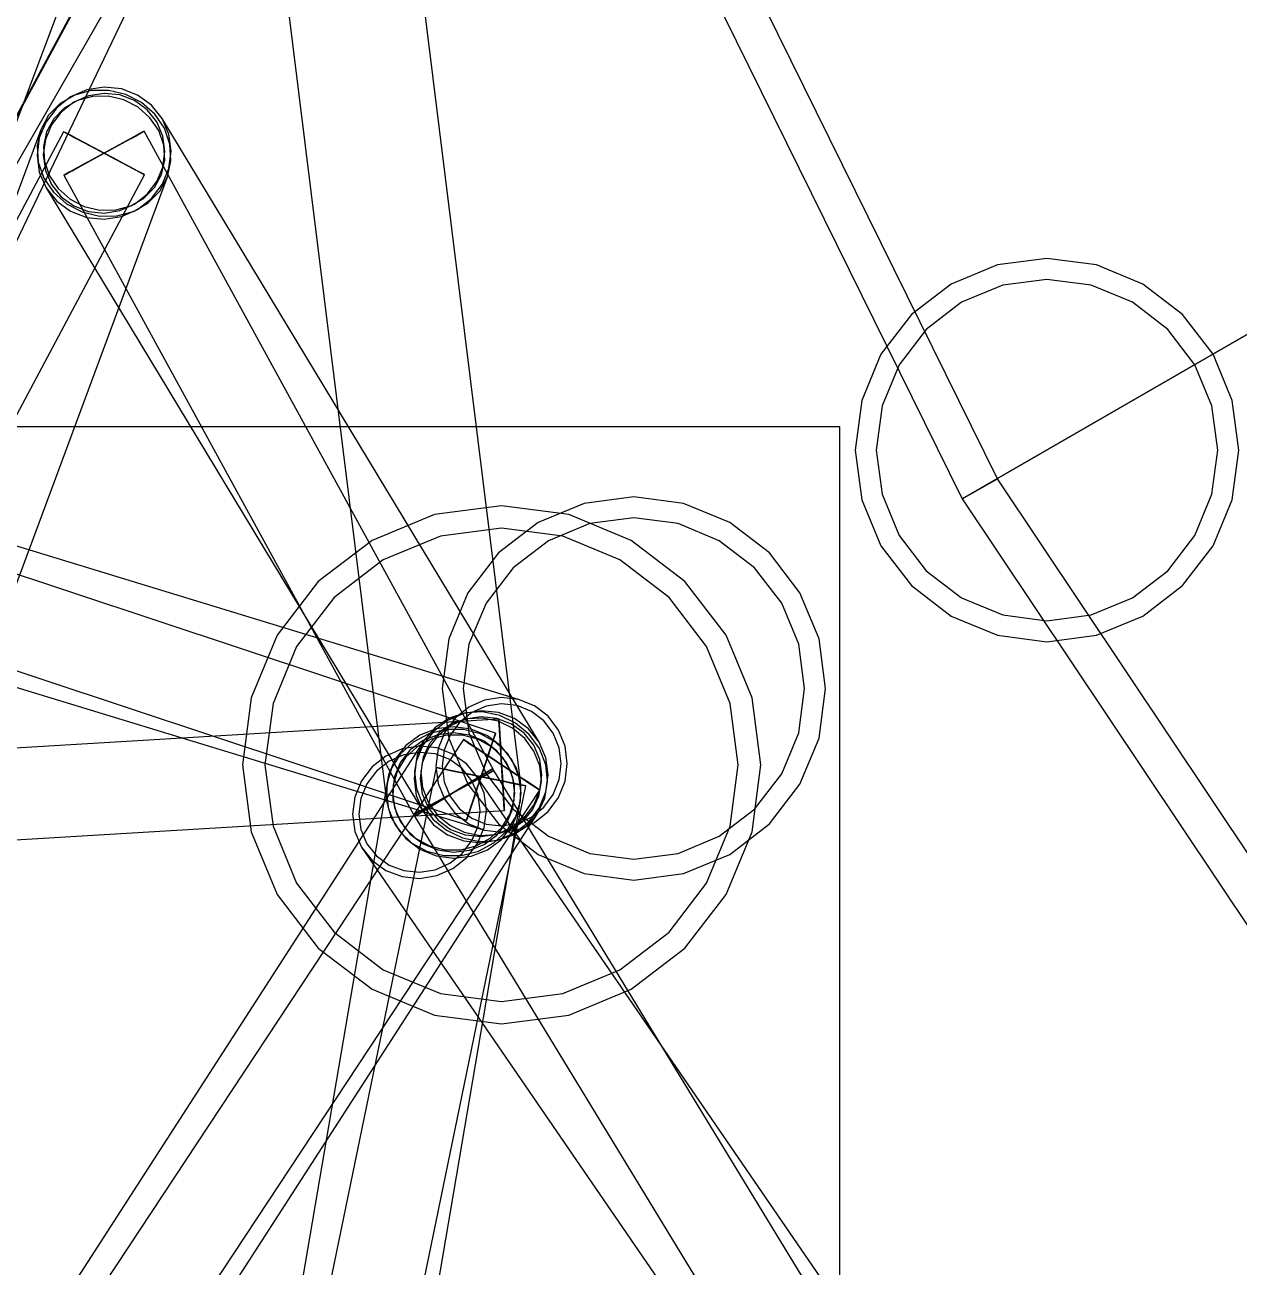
# Model space of a CAD drawing. Header units: millimetres. Extents: x -52000 to 54854, y -52000 to 53750.
# Drawn here: x -29187 to -23800, y -17859 to -12346 of the extents above; entities that cross this region are included whole.
import ezdxf

# ---------------------------------------------------------------- set-up
doc = ezdxf.new("R2010")
doc.units = ezdxf.units.MM
for name, color, linetype, lineweight in [('D-STR-BASE', 7, 'Continuous', 25), ('D-STR-DECK', 7, 'Continuous', 25), ('D-STR-STRC', 7, 'Continuous', 25)]:
    doc.layers.add(name, color=color, linetype=linetype, lineweight=lineweight)

msp = doc.modelspace()

# ---------------------------------------------------------------- linework, layer by layer
at = {"layer": 'D-STR-BASE'}
msp.add_lwpolyline([(-35500, -21129.9), (-25571.8, -21129.9), (-25571.8, -14129.9), (-35500, -14129.9)], close=True, dxfattribs=at)
at = {"layer": 'D-STR-DECK'}
for points in [[(-5543.3, -2296.1), (-26700.1, -11059.6), (-25028.1, -14450), (-5196.2, -3000)], [(-5196.2, -3000), (-25028.1, -14450), (-22927.9, -17593.2), (-4760.1, -3652.6)], [(-26533.8, -10990.7), (-26700.1, -11059.6), (-25028.1, -14450), (-24872.2, -14360)], [(-24872.2, -14360), (-25028.1, -14450), (-22927.9, -17593.2), (-22785.1, -17483.6)]]:
    msp.add_lwpolyline(points, close=True, dxfattribs=at)
at = {"layer": 'D-STR-STRC'}
for points in [[(-27406.2, -7233.4), (-31381.7, -14618.9), (-31417.2, -14721.3), (-31419.8, -14833.2), (-31389.3, -14946.9), (-31327.8, -15054.6), (-31239.5, -15149), (-31130.4, -15223.8), (-31007.9, -15273.7), (-30880.4, -15295.4), (-30756.7, -15287.4), (-30645, -15250.2), (-30553, -15186.5), (-30487.1, -15100.5), (-26511.6, -7715)], [(-27636.2, -8814.3), (-29925.8, -13593.8), (-29944.2, -13652.2), (-29945.7, -13714.1), (-29930.2, -13775.3), (-29898.9, -13831.6), (-29853.7, -13879.1), (-29797.9, -13914.7), (-29735.2, -13935.9), (-29669.8, -13941.3), (-29606.3, -13930.5), (-29548.9, -13904.2), (-29501.6, -13864.2), (-29467.6, -13813.3), (-27178, -9033.8)], [(-28503.4, -9263.2), (-31382.4, -14618.9), (-31422.4, -14729.9), (-31429.2, -14849.8), (-31402.4, -14970.3), (-31343.7, -15083.3), (-31257.1, -15181), (-31148.5, -15256.8), (-31025.5, -15305.5), (-30896.2, -15323.8), (-30769.6, -15310.5), (-30654.2, -15266.4), (-30558, -15194.6), (-30487.5, -15099.9), (-27608.5, -9744.2)], [(-28138.8, -11309.2), (-27582.4, -15789.8), (-27563.2, -15861), (-27525.1, -15924.8), (-27470.6, -15976.9), (-27403.4, -16013.8), (-27328.1, -16032.8), (-27249.9, -16032.8), (-27174, -16013.7), (-27105.7, -15976.8), (-27049.6, -15924.7), (-27009.4, -15860.8), (-26988.1, -15789.6), (-26986.9, -15715.8), (-27543.3, -11235.3)], [(-29446.9, -11312.6), (-31342.5, -14611.7), (-31392.7, -14727.5), (-31409.8, -14853.4), (-31392.7, -14980.7), (-31342.5, -15100.7), (-31262.8, -15205.4), (-31158.8, -15287.5), (-31037.7, -15341.4), (-30907.8, -15363.5), (-30777.9, -15352.3), (-30656.8, -15308.6), (-30552.9, -15235.2), (-30473.1, -15137.3), (-28577.4, -11838.1)], [(-29319.1, -11874), (-29967.3, -13598.2), (-29962.2, -13604.1), (-29944.4, -13614.4), (-29915.2, -13628.6), (-29876.6, -13645.5), (-29831.2, -13664.1), (-29782.2, -13683), (-29732.8, -13701.1), (-29686.4, -13717), (-29646.2, -13729.7), (-29614.9, -13738.3), (-29594.7, -13742.2), (-29586.9, -13741.2), (-28938.7, -12017)], [(-30316.3, -17769.9), (-28554, -13019.8), (-28538.6, -12948.8), (-28543.4, -12875.5), (-28568, -12804.9), (-28610.9, -12741.9), (-28669.1, -12690.7), (-28738.6, -12654.8), (-28814.7, -12636.6), (-28892.2, -12637.5), (-28965.8, -12657.3), (-29030.5, -12694.7), (-29081.9, -12747.2), (-29116.6, -12811.1), (-30878.8, -17561.2)], [(-30246.2, -14973.9), (-27147.2, -15920.3), (-27071.8, -15929.1), (-26996.4, -15917.5), (-26926.2, -15886.3), (-26865.9, -15837.6), (-26819.6, -15774.8), (-26790.5, -15702.1), (-26780.6, -15624.5), (-26790.5, -15547.2), (-26819.6, -15475.6), (-26865.9, -15414.5), (-26926.2, -15368.1), (-26996.4, -15339.6), (-30095.5, -14393.2)], [(-29283.8, -19524.6), (-26910.9, -15845.2), (-26879.8, -15778.1), (-26868, -15704.4), (-26876.3, -15629.3), (-26904.1, -15557.8), (-26949.6, -15494.8), (-27009.6, -15444.6), (-27080.1, -15410.7), (-27156.2, -15395.2), (-27232.8, -15399.4), (-27304.7, -15422.8), (-27366.9, -15464), (-27415.2, -15520), (-29788, -19199.4)], [(-27512.2, -18865.2), (-26995.1, -15831), (-26984.9, -15755.6), (-26995.1, -15680.1), (-27025.1, -15609.5), (-27072.7, -15548.7), (-27134.8, -15501.7), (-27207.1, -15471.9), (-27284.7, -15461.3), (-27362.2, -15470.5), (-27434.5, -15498.9), (-27496.6, -15544.6), (-27544.3, -15604.6), (-27574.2, -15674.6), (-28091.3, -18708.7)], [(-25345.6, -18360), (-27179.4, -15686.1), (-27226.6, -15626.8), (-27288.1, -15582), (-27359.7, -15554.8), (-27436.6, -15547.2), (-27513.4, -15559.5), (-27585.1, -15590.9), (-27646.6, -15639.4), (-27693.8, -15701.6), (-27723.4, -15773.2), (-27733.5, -15849.4), (-27723.4, -15925.1), (-27693.8, -15994.9), (-25859.9, -18668.8)]]:
    msp.add_lwpolyline(points, dxfattribs=at)
for points in [[(-29132.8, -12923.8), (-29122.6, -12999.4), (-29092.9, -13069.2), (-27420.7, -15836.3), (-27373.4, -15895.7), (-27311.8, -15940.5), (-27240, -15967.7), (-27163.1, -15975.5), (-27086.1, -15963.3), (-27014.3, -15932.1), (-26952.7, -15883.8), (-26905.4, -15821.8), (-26875.7, -15750.3), (-26865.6, -15674.2), (-26875.7, -15598.7), (-26905.4, -15528.9), (-28577.7, -12761.7), (-28624.9, -12702.4), (-28686.6, -12657.6), (-28758.3, -12630.3), (-28835.3, -12622.5), (-28912.3, -12634.7), (-28984, -12666), (-29045.6, -12714.3), (-29092.9, -12776.3), (-29122.6, -12847.7)], [(-28835.3, -12622.5), (-28912.3, -12634.7), (-28984, -12666), (-29045.6, -12714.3), (-29092.9, -12776.3), (-29122.6, -12847.7), (-29132.8, -12923.8), (-29122.6, -12999.4), (-29092.9, -13069.2), (-29045.6, -13128.5), (-28984, -13173.3), (-28912.3, -13200.5), (-28835.3, -13208.3), (-28758.3, -13196.2), (-28686.6, -13164.9), (-28624.9, -13116.6), (-28577.7, -13054.6), (-28548, -12983.1), (-28537.8, -12907), (-28548, -12831.5), (-28577.7, -12761.7), (-28624.9, -12702.4), (-28686.6, -12657.6), (-28758.3, -12630.3)], [(-29116.6, -12811.1), (-29132, -12882.1), (-29127.2, -12955.4), (-29102.6, -13026), (-29059.7, -13089), (-29001.5, -13140.2), (-28932, -13176.1), (-28855.9, -13194.2), (-28778.4, -13193.4), (-28704.8, -13173.5), (-28640.1, -13136.1), (-28588.6, -13083.7), (-28554, -13019.8), (-28538.6, -12948.8), (-28543.4, -12875.5), (-28568, -12804.9), (-28610.9, -12741.9), (-28669.1, -12690.7), (-28738.6, -12654.8), (-28814.7, -12636.6), (-28892.2, -12637.5), (-28965.8, -12657.3), (-29030.5, -12694.7), (-29081.9, -12747.2)], [(-28835.3, -12649.9), (-28905.1, -12660.9), (-28970.1, -12689.3), (-29026, -12733), (-29068.9, -12789.2), (-29095.8, -12854.1), (-29105, -12923.1), (-29095.8, -12991.5), (-29068.9, -13054.8), (-29026, -13108.6), (-28970.1, -13149.2), (-28905.1, -13173.9), (-28835.3, -13181), (-28765.5, -13170), (-28700.4, -13141.6), (-28644.6, -13097.8), (-28601.7, -13041.6), (-28574.8, -12976.8), (-28565.6, -12907.8), (-28574.8, -12839.3), (-28601.7, -12776.1), (-28644.6, -12722.3), (-28700.4, -12681.6), (-28765.5, -12656.9)], [(-29090.3, -12820.8), (-29104.3, -12885.2), (-29100, -12951.7), (-29077.6, -13015.7), (-29038.7, -13072.8), (-28986, -13119.2), (-28923, -13151.8), (-28854, -13168.2), (-28783.7, -13167.4), (-28717, -13149.5), (-28658.3, -13115.5), (-28611.7, -13068), (-28580.3, -13010), (-28566.3, -12945.7), (-28570.6, -12879.2), (-28593, -12815.2), (-28631.9, -12758.1), (-28684.6, -12711.6), (-28747.6, -12679.1), (-28816.6, -12662.7), (-28886.9, -12663.5), (-28953.6, -12681.4), (-29012.3, -12715.3), (-29058.9, -12762.9)], [(-31880.8, -18207.4), (-31522, -18398.2), (-28655.9, -13010.9), (-29014.7, -12820)], [(-29014.7, -12820), (-29008.6, -12823.3), (-28990.7, -12832.8), (-28962.1, -12848), (-28925, -12867.7), (-28881.7, -12890.7), (-28835.3, -12915.4), (-28788.9, -12940.1), (-28745.6, -12963.2), (-28708.4, -12982.9), (-28679.9, -12998.1), (-28662, -13007.6), (-28655.9, -13010.9), (-28662, -13007.6), (-28679.9, -12998.1), (-28708.4, -12982.9), (-28745.6, -12963.2), (-28788.9, -12940.1), (-28835.3, -12915.4), (-28881.7, -12890.7), (-28925, -12867.7), (-28962.1, -12848), (-28990.7, -12832.8), (-29008.6, -12823.3)], [(-29013.6, -13012.9), (-27463, -15850.3), (-27106.3, -15655.4), (-28657, -12818)], [(-28657, -12818), (-28663.1, -12821.3), (-28680.9, -12831), (-28709.2, -12846.5), (-28746.1, -12866.7), (-28789.1, -12890.2), (-28835.3, -12915.4), (-28881.4, -12940.7), (-28924.4, -12964.2), (-28961.4, -12984.3), (-28989.7, -12999.8), (-29007.5, -13009.6), (-29013.6, -13012.9), (-29007.5, -13009.6), (-28989.7, -12999.8), (-28961.4, -12984.3), (-28924.4, -12964.2), (-28881.4, -12940.7), (-28835.3, -12915.4), (-28789.1, -12890.2), (-28746.1, -12866.7), (-28709.2, -12846.5), (-28680.9, -12831), (-28663.1, -12821.3)], [(-29000.6, -12827.5), (-28994.9, -12830.5), (-28978.4, -12839.3), (-28952.2, -12853.3), (-28917.9, -12871.5), (-28878.1, -12892.7), (-28835.3, -12915.4), (-28792.5, -12938.2), (-28752.7, -12959.4), (-28718.4, -12977.6), (-28692.2, -12991.6), (-28675.7, -13000.4), (-28670, -13003.4), (-28675.7, -13000.4), (-28692.2, -12991.6), (-28718.4, -12977.6), (-28752.7, -12959.4), (-28792.5, -12938.2), (-28835.3, -12915.4), (-28878.1, -12892.7), (-28917.9, -12871.5), (-28952.2, -12853.3), (-28978.4, -12839.3), (-28994.9, -12830.5)], [(-28671, -12825.7), (-28676.6, -12828.7), (-28693, -12837.7), (-28719.1, -12852), (-28753.2, -12870.6), (-28792.8, -12892.2), (-28835.3, -12915.4), (-28877.8, -12938.7), (-28917.4, -12960.3), (-28951.4, -12978.9), (-28977.6, -12993.2), (-28994, -13002.2), (-28999.6, -13005.2), (-28994, -13002.2), (-28977.6, -12993.2), (-28951.4, -12978.9), (-28917.4, -12960.3), (-28877.8, -12938.7), (-28835.3, -12915.4), (-28792.8, -12892.2), (-28753.2, -12870.6), (-28719.1, -12852), (-28693, -12837.7), (-28676.6, -12828.7)], [(-23802, -14233.1), (-23831, -14013), (-23915.9, -13807.9), (-24051.1, -13631.7), (-24227.2, -13496.6), (-24432.3, -13411.6), (-24652.5, -13382.6), (-24872.6, -13411.6), (-25077.7, -13496.6), (-25253.8, -13631.7), (-25389, -13807.9), (-25474, -14013), (-25502.9, -14233.1), (-25474, -14453.2), (-25389, -14658.3), (-25253.8, -14834.5), (-25077.7, -14969.6), (-24872.6, -15054.6), (-24652.5, -15083.6), (-24432.3, -15054.6), (-24227.2, -14969.6), (-24051.1, -14834.5), (-23915.9, -14658.3), (-23831, -14453.2)], [(-23802, -14233.1), (-23831, -14013), (-23915.9, -13807.9), (-24051.1, -13631.7), (-24227.2, -13496.6), (-24432.3, -13411.6), (-24652.5, -13382.6), (-24872.6, -13411.6), (-25077.7, -13496.6), (-25253.8, -13631.7), (-25389, -13807.9), (-25474, -14013), (-25502.9, -14233.1), (-25474, -14453.2), (-25389, -14658.3), (-25253.8, -14834.5), (-25077.7, -14969.6), (-24872.6, -15054.6), (-24652.5, -15083.6), (-24432.3, -15054.6), (-24227.2, -14969.6), (-24051.1, -14834.5), (-23915.9, -14658.3), (-23831, -14453.2)], [(-23895, -14233.1), (-23920.8, -14037), (-23996.4, -13854.4), (-24116.8, -13697.5), (-24273.7, -13577.1), (-24456.4, -13501.4), (-24652.5, -13475.6), (-24848.5, -13501.4), (-25031.2, -13577.1), (-25188.1, -13697.5), (-25308.5, -13854.4), (-25384.2, -14037), (-25410, -14233.1), (-25384.2, -14429.2), (-25308.5, -14611.9), (-25188.1, -14768.8), (-25031.2, -14889.1), (-24848.5, -14964.8), (-24652.5, -14990.6), (-24456.4, -14964.8), (-24273.7, -14889.1), (-24116.8, -14768.8), (-23996.4, -14611.9), (-23920.8, -14429.2)], [(-23895, -14233.1), (-23920.8, -14037), (-23996.4, -13854.4), (-24116.8, -13697.5), (-24273.7, -13577.1), (-24456.4, -13501.4), (-24652.5, -13475.6), (-24848.5, -13501.4), (-25031.2, -13577.1), (-25188.1, -13697.5), (-25308.5, -13854.4), (-25384.2, -14037), (-25410, -14233.1), (-25384.2, -14429.2), (-25308.5, -14611.9), (-25188.1, -14768.8), (-25031.2, -14889.1), (-24848.5, -14964.8), (-24652.5, -14990.6), (-24456.4, -14964.8), (-24273.7, -14889.1), (-24116.8, -14768.8), (-23996.4, -14611.9), (-23920.8, -14429.2)], [(-25634.6, -15291.2), (-25663.6, -15071), (-25748.5, -14865.9), (-25883.7, -14689.8), (-26059.8, -14554.6), (-26264.9, -14469.7), (-26485.1, -14440.7), (-26705.2, -14469.7), (-26910.3, -14554.6), (-27086.4, -14689.8), (-27221.6, -14865.9), (-27306.6, -15071), (-27335.5, -15291.2), (-27306.6, -15511.3), (-27221.6, -15716.4), (-27086.4, -15892.5), (-26910.3, -16027.7), (-26705.2, -16112.7), (-26485.1, -16141.6), (-26264.9, -16112.7), (-26059.8, -16027.7), (-25883.7, -15892.5), (-25748.5, -15716.4), (-25663.6, -15511.3)], [(-25634.6, -15291.2), (-25663.6, -15071), (-25748.5, -14865.9), (-25883.7, -14689.8), (-26059.8, -14554.6), (-26264.9, -14469.7), (-26485.1, -14440.7), (-26705.2, -14469.7), (-26910.3, -14554.6), (-27086.4, -14689.8), (-27221.6, -14865.9), (-27306.6, -15071), (-27335.5, -15291.2), (-27306.6, -15511.3), (-27221.6, -15716.4), (-27086.4, -15892.5), (-26910.3, -16027.7), (-26705.2, -16112.7), (-26485.1, -16141.6), (-26264.9, -16112.7), (-26059.8, -16027.7), (-25883.7, -15892.5), (-25748.5, -15716.4), (-25663.6, -15511.3)], [(-30234.9, -14876.4), (-27227.1, -15875.4), (-27099, -15489.8), (-30106.8, -14490.7)], [(-25921.8, -15629.9), (-25961, -15332.3), (-26075.9, -15054.9), (-26258.6, -14816.7), (-26496.8, -14634), (-26774.2, -14519.1), (-27071.8, -14479.9), (-27369.4, -14519.1), (-27646.8, -14634), (-27885, -14816.7), (-28067.7, -15054.9), (-28182.6, -15332.3), (-28221.8, -15629.9), (-28182.6, -15927.6), (-28067.7, -16204.9), (-27885, -16443.1), (-27646.8, -16625.8), (-27369.4, -16740.7), (-27071.8, -16779.9), (-26774.2, -16740.7), (-26496.8, -16625.8), (-26258.6, -16443.1), (-26075.9, -16204.9), (-25961, -15927.6)], [(-25727.6, -15291.2), (-25753.4, -15095.1), (-25829, -14912.4), (-25949.4, -14755.5), (-26106.3, -14635.1), (-26289, -14559.5), (-26485.1, -14533.6), (-26681.1, -14559.5), (-26863.8, -14635.1), (-27020.7, -14755.5), (-27141.1, -14912.4), (-27216.8, -15095.1), (-27242.6, -15291.2), (-27216.8, -15487.2), (-27141.1, -15669.9), (-27020.7, -15826.8), (-26863.8, -15947.2), (-26681.1, -16022.9), (-26485.1, -16048.7), (-26289, -16022.9), (-26106.3, -15947.2), (-25949.4, -15826.8), (-25829, -15669.9), (-25753.4, -15487.2)], [(-25727.6, -15291.2), (-25753.4, -15095.1), (-25829, -14912.4), (-25949.4, -14755.5), (-26106.3, -14635.1), (-26289, -14559.5), (-26485.1, -14533.6), (-26681.1, -14559.5), (-26863.8, -14635.1), (-27020.7, -14755.5), (-27141.1, -14912.4), (-27216.8, -15095.1), (-27242.6, -15291.2), (-27216.8, -15487.2), (-27141.1, -15669.9), (-27020.7, -15826.8), (-26863.8, -15947.2), (-26681.1, -16022.9), (-26485.1, -16048.7), (-26289, -16022.9), (-26106.3, -15947.2), (-25949.4, -15826.8), (-25829, -15669.9), (-25753.4, -15487.2)], [(-26021.8, -15629.9), (-26057.6, -15358.1), (-26162.5, -15104.9), (-26329.3, -14887.4), (-26546.8, -14720.6), (-26800, -14615.7), (-27071.8, -14579.9), (-27343.6, -14615.7), (-27596.8, -14720.6), (-27814.3, -14887.4), (-27981.1, -15104.9), (-28086, -15358.1), (-28121.8, -15629.9), (-28086, -15901.7), (-27981.1, -16154.9), (-27814.3, -16372.4), (-27596.8, -16539.2), (-27343.6, -16644.1), (-27071.8, -16679.9), (-26800, -16644.1), (-26546.8, -16539.2), (-26329.3, -16372.4), (-26162.5, -16154.9), (-26057.6, -15901.7)], [(-27071.8, -15330.8), (-27147.2, -15342.4), (-27217.4, -15373.6), (-27277.7, -15422.2), (-27324, -15485), (-27353.1, -15557.7), (-27363, -15635.3), (-27353.1, -15712.6), (-27324, -15784.2), (-27277.7, -15845.3), (-27217.4, -15891.7), (-27147.2, -15920.3), (-27071.8, -15929.1), (-26996.4, -15917.5), (-26926.2, -15886.3), (-26865.9, -15837.6), (-26819.6, -15774.8), (-26790.5, -15702.1), (-26780.6, -15624.5), (-26790.5, -15547.2), (-26819.6, -15475.6), (-26865.9, -15414.5), (-26926.2, -15368.1), (-26996.4, -15339.6)], [(-27071.8, -15358.7), (-27140.1, -15369.2), (-27203.8, -15397.5), (-27258.5, -15441.6), (-27300.5, -15498.6), (-27326.9, -15564.5), (-27335.8, -15634.8), (-27326.9, -15704.9), (-27300.5, -15769.8), (-27258.5, -15825.2), (-27203.8, -15867.3), (-27140.1, -15893.2), (-27071.8, -15901.1), (-27003.5, -15890.6), (-26939.8, -15862.3), (-26885.1, -15818.2), (-26843.1, -15761.3), (-26816.7, -15695.3), (-26807.7, -15625), (-26816.7, -15555), (-26843.1, -15490), (-26885.1, -15434.6), (-26939.8, -15392.6), (-27003.5, -15366.7)], [(-31548.1, -15695), (-31523.7, -16100.7), (-27059.6, -15832.7), (-27084, -15427.1)], [(-27163.1, -15389.7), (-27240, -15401.8), (-27311.8, -15433.1), (-27373.4, -15481.4), (-27420.7, -15543.4), (-27450.4, -15614.9), (-27460.5, -15691), (-27450.4, -15766.5), (-27420.7, -15836.3), (-27373.4, -15895.7), (-27311.8, -15940.5), (-27240, -15967.7), (-27163.1, -15975.5), (-27086.1, -15963.3), (-27014.3, -15932.1), (-26952.7, -15883.8), (-26905.4, -15821.8), (-26875.7, -15750.3), (-26865.6, -15674.2), (-26875.7, -15598.7), (-26905.4, -15528.9), (-26952.7, -15469.5), (-27014.3, -15424.7), (-27086.1, -15397.5)], [(-26910.9, -15845.2), (-26879.8, -15778.1), (-26868, -15704.4), (-26876.3, -15629.3), (-26904.1, -15557.8), (-26949.6, -15494.8), (-27009.6, -15444.6), (-27080.1, -15410.7), (-27156.2, -15395.2), (-27232.8, -15399.4), (-27304.7, -15422.8), (-27366.9, -15464), (-27415.2, -15520), (-27446.3, -15587.1), (-27458.1, -15660.8), (-27449.8, -15735.9), (-27422, -15807.4), (-27376.5, -15870.4), (-27316.5, -15920.5), (-27246, -15954.5), (-27169.9, -15970), (-27093.3, -15965.8), (-27021.4, -15942.4), (-26959.2, -15901.2)], [(-27163.1, -15417), (-27232.9, -15428), (-27297.9, -15456.4), (-27353.8, -15500.2), (-27396.6, -15556.4), (-27423.6, -15621.2), (-27432.8, -15690.2), (-27423.6, -15758.7), (-27396.6, -15822), (-27353.8, -15875.8), (-27297.9, -15916.4), (-27232.9, -15941.1), (-27163.1, -15948.2), (-27093.2, -15937.1), (-27028.2, -15908.8), (-26972.3, -15865), (-26929.5, -15808.8), (-26902.5, -15744), (-26893.3, -15675), (-26902.5, -15606.5), (-26929.5, -15543.2), (-26972.3, -15489.4), (-27028.2, -15448.8), (-27093.2, -15424.1)], [(-26934.5, -15830), (-26906.2, -15769.2), (-26895.5, -15702.4), (-26903, -15634.3), (-26928.3, -15569.5), (-26969.5, -15512.4), (-27023.9, -15466.9), (-27087.8, -15436.1), (-27156.9, -15422.1), (-27226.3, -15425.8), (-27291.4, -15447.1), (-27347.8, -15484.4), (-27391.6, -15535.2), (-27419.9, -15596), (-27430.6, -15662.8), (-27423.1, -15730.9), (-27397.8, -15795.7), (-27356.6, -15852.8), (-27302.2, -15898.3), (-27238.3, -15929.1), (-27169.2, -15943.1), (-27099.8, -15939.4), (-27034.7, -15918.1), (-26978.3, -15880.8)], [(-27084, -15427.1), (-27083.6, -15434), (-27082.3, -15454.2), (-27080.4, -15486.5), (-27077.9, -15528.5), (-27074.9, -15577.4), (-27071.8, -15629.9), (-27068.6, -15682.4), (-27065.7, -15731.3), (-27063.2, -15773.3), (-27061.3, -15805.6), (-27060, -15825.8), (-27059.6, -15832.7), (-27060, -15825.8), (-27061.3, -15805.6), (-27063.2, -15773.3), (-27065.7, -15731.3), (-27068.6, -15682.4), (-27071.8, -15629.9), (-27074.9, -15577.4), (-27077.9, -15528.5), (-27080.4, -15486.5), (-27082.3, -15454.2), (-27083.6, -15434)], [(-27284.7, -15461.3), (-27362.2, -15470.5), (-27434.5, -15498.9), (-27496.6, -15544.6), (-27544.3, -15604.6), (-27574.2, -15674.6), (-27584.4, -15750), (-27574.2, -15825.5), (-27544.3, -15896.1), (-27496.6, -15956.9), (-27434.5, -16003.9), (-27362.2, -16033.7), (-27284.7, -16044.3), (-27207.1, -16035.1), (-27134.8, -16006.7), (-27072.7, -15961), (-27025.1, -15901), (-26995.1, -15831), (-26984.9, -15755.6), (-26995.1, -15680.1), (-27025.1, -15609.5), (-27072.7, -15548.7), (-27134.8, -15501.7), (-27207.1, -15471.9)], [(-26986.9, -15715.8), (-27006.1, -15644.6), (-27044.2, -15580.8), (-27098.7, -15528.7), (-27165.9, -15491.8), (-27241.2, -15472.8), (-27319.4, -15472.8), (-27395.3, -15491.9), (-27463.6, -15528.8), (-27519.8, -15580.9), (-27559.9, -15644.8), (-27581.2, -15716), (-27582.4, -15789.8), (-27563.2, -15861), (-27525.1, -15924.8), (-27470.6, -15976.9), (-27403.4, -16013.8), (-27328.1, -16032.8), (-27249.9, -16032.8), (-27174, -16013.7), (-27105.7, -15976.8), (-27049.6, -15924.7), (-27009.4, -15860.8), (-26988.1, -15789.6)], [(-27284.7, -15488.5), (-27355, -15496.8), (-27420.5, -15522.6), (-27476.8, -15564.1), (-27520, -15618.4), (-27547.2, -15681.9), (-27556.4, -15750.2), (-27547.2, -15818.7), (-27520, -15882.7), (-27476.8, -15937.9), (-27420.5, -15980.4), (-27355, -16007.5), (-27284.7, -16017.1), (-27214.3, -16008.8), (-27148.8, -15983), (-27092.5, -15941.5), (-27049.3, -15887.2), (-27022.1, -15823.7), (-27012.9, -15755.4), (-27022.1, -15686.9), (-27049.3, -15622.9), (-27092.5, -15567.7), (-27148.8, -15525.2), (-27214.3, -15498.2)], [(-27099, -15489.8), (-27101.2, -15496.3), (-27107.6, -15515.6), (-27117.8, -15546.2), (-27131, -15586.2), (-27146.5, -15632.7), (-27163.1, -15682.6), (-27179.6, -15732.5), (-27195.1, -15779), (-27208.3, -15819), (-27218.5, -15849.6), (-27224.9, -15868.9), (-27227.1, -15875.4), (-27224.9, -15868.9), (-27218.5, -15849.6), (-27208.3, -15819), (-27195.1, -15779), (-27179.6, -15732.5), (-27163.1, -15682.6), (-27146.5, -15632.7), (-27131, -15586.2), (-27117.8, -15546.2), (-27107.6, -15515.6), (-27101.2, -15496.3)], [(-27083, -15443), (-27082.6, -15449.4), (-27081.5, -15468.1), (-27079.7, -15497.8), (-27077.4, -15536.5), (-27074.7, -15581.5), (-27071.8, -15629.9), (-27068.9, -15678.3), (-27066.2, -15723.3), (-27063.9, -15762), (-27062.1, -15791.7), (-27061, -15810.4), (-27060.6, -15816.8), (-27061, -15810.4), (-27062.1, -15791.7), (-27063.9, -15762), (-27066.2, -15723.3), (-27068.9, -15678.3), (-27071.8, -15629.9), (-27074.7, -15581.5), (-27077.4, -15536.5), (-27079.7, -15497.8), (-27081.5, -15468.1), (-27082.6, -15449.4)], [(-29705.5, -19250), (-29366.3, -19473.9), (-26902.2, -15741.9), (-27241.4, -15517.9)], [(-27436.6, -15547.2), (-27513.4, -15559.5), (-27585.1, -15590.9), (-27646.6, -15639.4), (-27693.8, -15701.6), (-27723.4, -15773.2), (-27733.5, -15849.4), (-27723.4, -15925.1), (-27693.8, -15994.9), (-27646.6, -16054.3), (-27585.1, -16099), (-27513.4, -16126.2), (-27436.6, -16133.9), (-27359.7, -16121.6), (-27288.1, -16090.1), (-27226.6, -16041.7), (-27179.4, -15979.5), (-27149.7, -15907.8), (-27139.6, -15831.6), (-27149.7, -15756), (-27179.4, -15686.1), (-27226.6, -15626.8), (-27288.1, -15582), (-27359.7, -15554.8)], [(-27014.7, -15719.3), (-27032.1, -15654.7), (-27066.7, -15596.8), (-27116.1, -15549.6), (-27177, -15516.2), (-27245.2, -15498.9), (-27316.2, -15498.9), (-27385, -15516.3), (-27446.9, -15549.7), (-27497.8, -15597), (-27534.2, -15654.9), (-27553.5, -15719.5), (-27554.6, -15786.3), (-27537.2, -15850.9), (-27502.7, -15908.8), (-27453.2, -15956), (-27392.3, -15989.4), (-27324.1, -16006.7), (-27253.1, -16006.7), (-27184.3, -15989.4), (-27122.4, -15955.9), (-27071.5, -15908.6), (-27035.1, -15850.7), (-27015.8, -15786.1)], [(-26902.2, -15741.9), (-26908, -15738.1), (-26924.9, -15726.9), (-26951.9, -15709.1), (-26987, -15685.9), (-27027.9, -15658.9), (-27071.8, -15629.9), (-27115.7, -15600.9), (-27156.6, -15573.9), (-27191.7, -15550.7), (-27218.7, -15532.9), (-27235.6, -15521.8), (-27241.4, -15517.9), (-27235.6, -15521.8), (-27218.7, -15532.9), (-27191.7, -15550.7), (-27156.6, -15573.9), (-27115.7, -15600.9), (-27071.8, -15629.9), (-27027.9, -15658.9), (-26987, -15685.9), (-26951.9, -15709.1), (-26924.9, -15726.9), (-26908, -15738.1)], [(-26915.6, -15733.1), (-26920.9, -15729.5), (-26936.5, -15719.2), (-26961.3, -15702.8), (-26993.7, -15681.5), (-27031.4, -15656.6), (-27071.8, -15629.9), (-27112.2, -15603.2), (-27149.9, -15578.3), (-27182.3, -15557), (-27207.1, -15540.6), (-27222.7, -15530.3), (-27228, -15526.8), (-27222.7, -15530.3), (-27207.1, -15540.6), (-27182.3, -15557), (-27149.9, -15578.3), (-27112.2, -15603.2), (-27071.8, -15629.9), (-27031.4, -15656.6), (-26993.7, -15681.5), (-26961.3, -15702.8), (-26936.5, -15719.2), (-26920.9, -15729.5)], [(-27104, -15504.9), (-27106.1, -15511), (-27111.9, -15528.7), (-27121.3, -15557), (-27133.5, -15593.8), (-27147.8, -15636.6), (-27163.1, -15682.6), (-27178.3, -15728.6), (-27192.6, -15771.4), (-27204.8, -15808.2), (-27214.2, -15836.4), (-27220.1, -15854.2), (-27222.1, -15860.3), (-27220.1, -15854.2), (-27214.2, -15836.4), (-27204.8, -15808.2), (-27192.6, -15771.4), (-27178.3, -15728.6), (-27163.1, -15682.6), (-27147.8, -15636.6), (-27133.5, -15593.8), (-27121.3, -15557), (-27111.9, -15528.7), (-27106.1, -15511)], [(-27436.6, -15574.5), (-27506.3, -15585.7), (-27571.2, -15614.2), (-27627, -15658.2), (-27669.8, -15714.5), (-27696.7, -15779.5), (-27705.8, -15848.6), (-27696.7, -15917.2), (-27669.8, -15980.5), (-27627, -16034.3), (-27571.2, -16074.9), (-27506.3, -16099.5), (-27436.6, -16106.5), (-27366.9, -16095.3), (-27302, -16066.8), (-27246.2, -16022.9), (-27203.4, -15966.5), (-27176.5, -15901.6), (-27167.3, -15832.4), (-27176.5, -15763.9), (-27203.4, -15700.5), (-27246.2, -15646.7), (-27302, -15606.1), (-27366.9, -15581.5)], [(-28000.7, -18746), (-27602.7, -18827.9), (-26964, -15723.5), (-27362.1, -15641.6)], [(-27106.3, -15655.4), (-27112.4, -15658.7), (-27130.2, -15668.4), (-27158.6, -15683.9), (-27195.5, -15704.1), (-27238.5, -15727.6), (-27284.7, -15752.8), (-27330.8, -15778), (-27373.8, -15801.5), (-27410.7, -15821.7), (-27439.1, -15837.2), (-27456.9, -15846.9), (-27463, -15850.3), (-27456.9, -15846.9), (-27439.1, -15837.2), (-27410.7, -15821.7), (-27373.8, -15801.5), (-27330.8, -15778), (-27284.7, -15752.8), (-27238.5, -15727.6), (-27195.5, -15704.1), (-27158.6, -15683.9), (-27130.2, -15668.4), (-27112.4, -15658.7)], [(-27458.2, -15858.5), (-25776.3, -18620.1), (-25429.2, -18408.7), (-27111.1, -15647.1)], [(-27111.1, -15647.1), (-27117, -15650.7), (-27134.4, -15661.3), (-27161.9, -15678.1), (-27197.9, -15700), (-27239.7, -15725.4), (-27284.7, -15752.8), (-27329.6, -15780.2), (-27371.4, -15805.7), (-27407.4, -15827.5), (-27435, -15844.3), (-27452.3, -15854.9), (-27458.2, -15858.5), (-27452.3, -15854.9), (-27435, -15844.3), (-27407.4, -15827.5), (-27371.4, -15805.7), (-27329.6, -15780.2), (-27284.7, -15752.8), (-27239.7, -15725.4), (-27197.9, -15700), (-27161.9, -15678.1), (-27134.4, -15661.3), (-27117, -15650.7)], [(-27124.8, -15655.4), (-27130.2, -15658.7), (-27146.2, -15668.5), (-27171.6, -15683.9), (-27204.7, -15704.1), (-27243.3, -15727.6), (-27284.7, -15752.8), (-27326, -15778), (-27364.6, -15801.5), (-27397.7, -15821.7), (-27423.1, -15837.1), (-27439.1, -15846.9), (-27444.5, -15850.2), (-27439.1, -15846.9), (-27423.1, -15837.1), (-27397.7, -15821.7), (-27364.6, -15801.5), (-27326, -15778), (-27284.7, -15752.8), (-27243.3, -15727.6), (-27204.7, -15704.1), (-27171.6, -15683.9), (-27146.2, -15668.5), (-27130.2, -15658.7)], [(-26964, -15723.5), (-26970.8, -15722.1), (-26990.7, -15718.1), (-27022.3, -15711.5), (-27063.5, -15703.1), (-27111.5, -15693.2), (-27163.1, -15682.6), (-27214.6, -15672), (-27262.6, -15662.1), (-27303.8, -15653.6), (-27335.4, -15647.1), (-27355.3, -15643), (-27362.1, -15641.6), (-27355.3, -15643), (-27335.4, -15647.1), (-27303.8, -15653.6), (-27262.6, -15662.1), (-27214.6, -15672), (-27163.1, -15682.6), (-27111.5, -15693.2), (-27063.5, -15703.1), (-27022.3, -15711.5), (-26990.7, -15718.1), (-26970.8, -15722.1)], [(-26979.7, -15720.3), (-26985.9, -15719), (-27004.3, -15715.3), (-27033.4, -15709.3), (-27071.4, -15701.5), (-27115.6, -15692.4), (-27163.1, -15682.6), (-27210.5, -15672.8), (-27254.7, -15663.7), (-27292.7, -15655.9), (-27321.8, -15649.9), (-27340.2, -15646.2), (-27346.4, -15644.9), (-27340.2, -15646.2), (-27321.8, -15649.9), (-27292.7, -15655.9), (-27254.7, -15663.7), (-27210.5, -15672.8), (-27163.1, -15682.6), (-27115.6, -15692.4), (-27071.4, -15701.5), (-27033.4, -15709.3), (-27004.3, -15715.3), (-26985.9, -15719)], [(-27120.4, -15663), (-27126, -15666.1), (-27142.4, -15675.1), (-27168.5, -15689.3), (-27202.5, -15707.9), (-27242.1, -15729.6), (-27284.7, -15752.8), (-27327.2, -15776), (-27366.8, -15797.7), (-27400.8, -15816.3), (-27426.9, -15830.6), (-27443.3, -15839.5), (-27448.9, -15842.6), (-27443.3, -15839.5), (-27426.9, -15830.6), (-27400.8, -15816.3), (-27366.8, -15797.7), (-27327.2, -15776), (-27284.7, -15752.8), (-27242.1, -15729.6), (-27202.5, -15707.9), (-27168.5, -15689.3), (-27142.4, -15675.1), (-27126, -15666.1)]]:
    msp.add_lwpolyline(points, close=True, dxfattribs=at)

doc.saveas('drawing.dxf')
